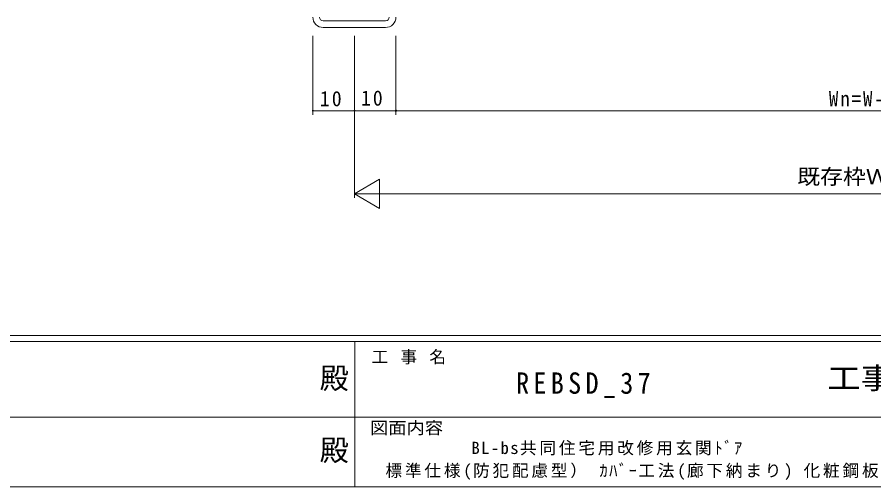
# Model space of a CAD drawing. Units: millimetres on the paper. Extents: x -420 to 373, y -297 to 267.
# Drawn here: x -114 to 92.2, y -297 to -184 of the extents above; entities that cross this region are included whole.
import ezdxf
from ezdxf.enums import TextEntityAlignment as Align

# ---------------------------------------------------------------- set-up
doc = ezdxf.new("R2010")
doc.units = ezdxf.units.MM
for name, color, linetype, lineweight in [('0-1_USER1', 7, 'Continuous', 9), ('0-3_YKK_11', 7, 'Continuous', 9), ('0-7_YKK_D', 6, 'Continuous', 9)]:
    doc.layers.add(name, color=color, linetype=linetype, lineweight=lineweight)
doc.layers.add('0-2_YKK_ZWAK', color=3, linetype='Continuous')
doc.styles.add('ＭＳ ゴシック', font='')
doc.styles.get('ＭＳ ゴシック').set_extended_font_data('MS Gothic')

msp = doc.modelspace()

# ---------------------------------------------------------------- linework, layer by layer
at = {"layer": '0-1_USER1'}
for p, q in [((352.3, -260.6), (-417.7, -260.6)), ((314.5, -262), (-417.7, -262)), ((-32.7, -262), (-32.7, -297)), ((-160.1, -280.199), (-31.3, -280.199)), ((-31.3, -280.199), (97.5, -280.199)), ((-417.7, -297), (314.5, -297))]:
    msp.add_line(p, q, dxfattribs=at)
at = {"layer": '0-3_YKK_11'}
for p, q in [((-40.329, -184.913), (-25.329, -184.913)), ((-25.329, -186.513), (-40.329, -186.513))]:
    msp.add_line(p, q, dxfattribs=at)
for centre, radius, start, end in [((-40.329, -184.013), 2.5, 180.00002, 270), ((-40.329, -184.013), 0.9, 180.00002, 270), ((-25.329, -184.013), 0.9, 270, 359.99998), ((-25.329, -184.013), 2.5, 270, 359.99998)]:
    msp.add_arc(centre, radius, start, end, dxfattribs=at)
at = {"layer": '0-7_YKK_D'}
for p, q in [((-42.829, -188.513), (-42.829, -207.513)), ((-32.829, -188.513), (-32.829, -207.513)), ((-32.829, -188.513), (-32.829, -207.513)), ((-32.829, -188.513), (-32.829, -227.513)), ((-22.829, -188.513), (-22.829, -207.513)), ((-22.829, -188.513), (-22.829, -207.513)), ((-32.829, -206.513), (-42.829, -206.513)), ((-32.829, -206.513), (-22.829, -206.513)), ((-22.829, -206.513), (207.171, -206.513)), ((-32.829, -226.513), (-26.767, -223.013)), ((-32.829, -226.513), (-20.704, -226.513)), ((-25.829, -226.513), (210.171, -226.513))]:
    msp.add_line(p, q, dxfattribs=at)
msp.add_lwpolyline([(-32.829, -226.513), (-26.767, -230.013), (-26.767, -223.013)], dxfattribs=at)
for centre, radius, start, end in [((-42.829, -206.513), 0.106, 0, 180), ((-42.829, -206.513), 0.106, 180, 0), ((-32.829, -206.513), 0.106, 0, 180), ((-32.829, -206.513), 0.106, 0, 180), ((-32.829, -206.513), 0.106, 180, 0), ((-32.829, -206.513), 0.106, 180, 0), ((-22.829, -206.513), 0.15, 0, 180), ((-22.829, -206.513), 0.15, 180, 0), ((-22.829, -206.513), 0.106, 0, 180), ((-22.829, -206.513), 0.106, 180, 0)]:
    msp.add_arc(centre, radius, start, end, dxfattribs=at)

# ---------------------------------------------------------------- texts
at = {"layer": '0-1_USER1', "color": 2, "style": 'ＭＳ ゴシック'}
for p in [(-41.182, -274.956), (-41.182, -292.278)]:
    msp.add_text('殿', height=5.132, dxfattribs=at).set_placement(p, align=Align.BOTTOM_LEFT)
at = {"layer": '0-1_USER1', "color": 2, "style": 'ＭＳ ゴシック', "width": 1.15}
msp.add_text('工事', height=5.132, dxfattribs=at).set_placement((80.931, -274.956), align=Align.BOTTOM_LEFT)
at = {"layer": '0-1_USER1', "style": 'ＭＳ ゴシック', "width": 1.1}
msp.add_text('図面内容', height=2.933, dxfattribs=at).set_placement((-29.083, -285.148), align=Align.BOTTOM_LEFT)
at = {"layer": '0-1_USER1', "insert": (-28.688, -267.533), "char_height": 2.933, "attachment_point": 7, "style": 'ＭＳ ゴシック'}
msp.add_mtext('\\T1.16;工\\~事\\~名', dxfattribs=at)
at = {"layer": '0-2_YKK_ZWAK', "color": 2, "insert": (6.072, -275.591), "char_height": 5.132, "attachment_point": 7, "style": 'ＭＳ ゴシック'}
msp.add_mtext('\\T1.33;\\W0.9;REBSD_37', dxfattribs=at)
at = {"layer": '0-2_YKK_ZWAK', "color": 7, "char_height": 2.933, "attachment_point": 7, "style": 'ＭＳ ゴシック'}
for s, insert in [('\\T1.17;BL-bs共同住宅用改修用玄関ﾄﾞｱ', (-4.663, -289.449)), ('\\T1.17;標準仕様(防犯配慮型）\\~ｶﾊﾞｰ工法(廊下納まり)\\~化粧鋼板\\~ﾌﾗｯﾄﾀｲﾌﾟ', (-25.338, -295.325))]:
    msp.add_mtext(s, dxfattribs=dict(at, insert=insert))
at = {"layer": '0-7_YKK_D', "color": 3, "style": 'ＭＳ ゴシック', "width": 1.1}
msp.add_text('既存枠Ｗ寸法', height=3.666, dxfattribs=at).set_placement((73.727, -225.3), align=Align.BOTTOM_LEFT)
at = {"layer": '0-7_YKK_D', "color": 3, "char_height": 3.666, "attachment_point": 7, "style": 'ＭＳ ゴシック'}
for s, insert in [('\\T1.21;\\W0.95;10', (-41.13, -205.513)), ('\\T1.21;\\W0.95;10', (-31.249, -205.364)), ('\\T1.22;\\W0.9;Wn=W-20', (81.353, -205.513))]:
    msp.add_mtext(s, dxfattribs=dict(at, insert=insert))

doc.saveas('drawing.dxf')
